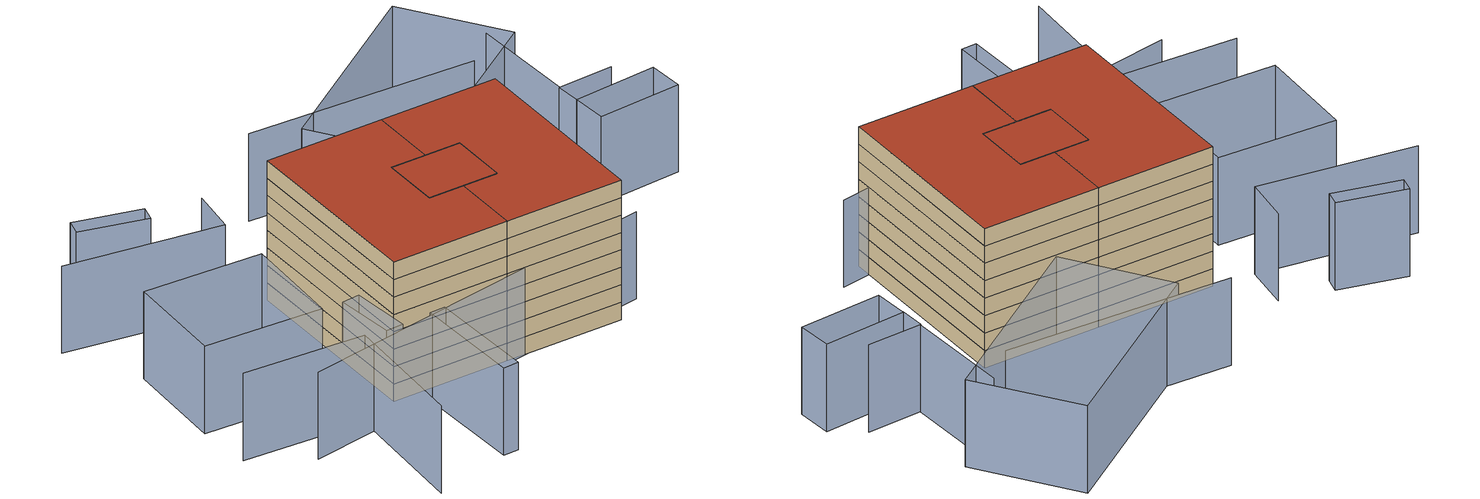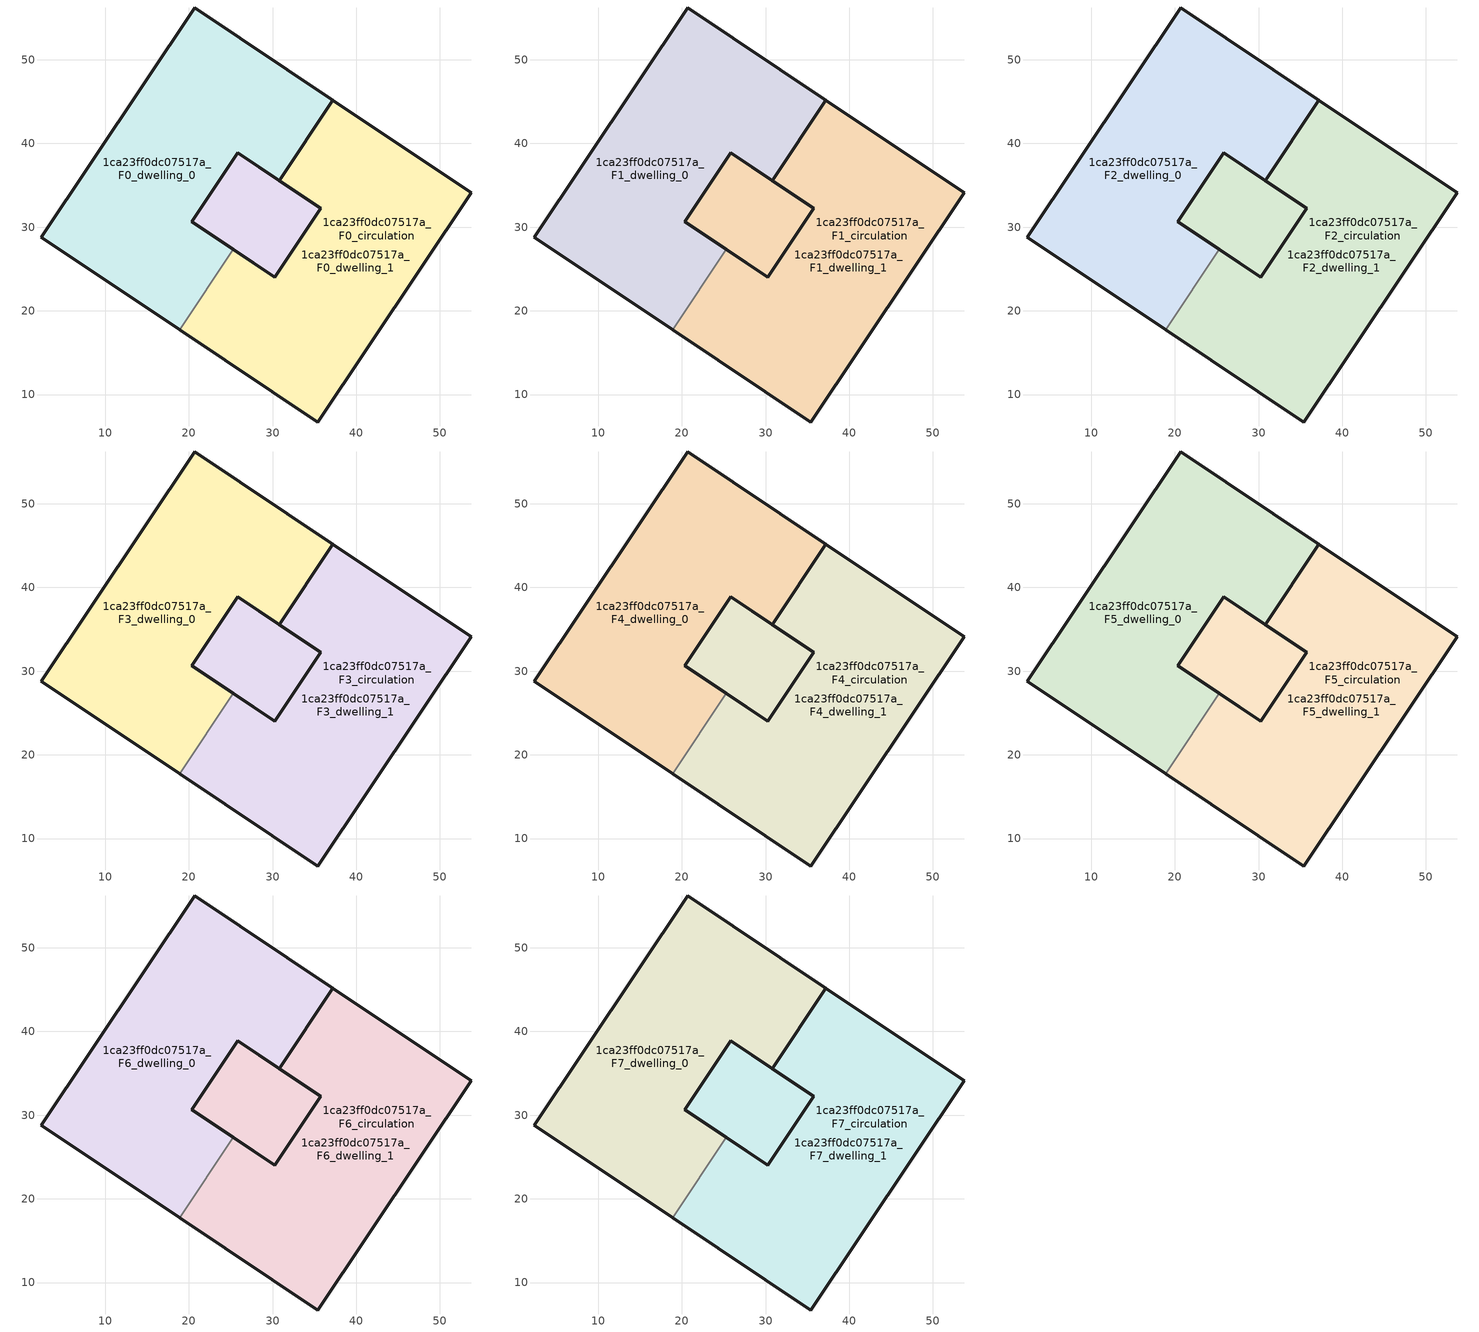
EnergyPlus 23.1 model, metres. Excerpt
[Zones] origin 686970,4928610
1ca23ff0dc07517a_F0_dwelling_0
 floor ground (EU_floor_Construction): 37.21,45.14 30.8,35.56 25.84,38.87 20.35,30.66 21.26,30.05 25.3,27.35 18.9,17.77 2.38,28.81 20.69,56.19 z0; 30.8,35.56 35.75,32.25 30.26,24.03 21.26,30.05 20.35,30.66 25.84,38.87 z0
 wall outside (EU_wall_Construction): 25.3,27.35 20.35,30.66 25.84,38.87 30.8,35.56 37.21,45.14 20.69,56.19 2.38,28.81 18.9,17.77 z0:3
 wall to 1ca23ff0dc07517a_F0_dwelling_1 (EU_wall_Construction): 18.9,17.77 25.3,27.35 z0:3
1ca23ff0dc07517a_F0_dwelling_1
 floor ground (EU_floor_Construction): 53.72,34.1 35.41,6.72 18.9,17.77 25.3,27.35 28.99,24.88 30.26,24.03 35.75,32.25 32.98,34.1 30.8,35.56 37.21,45.14 z0; 32.98,34.1 35.75,32.25 30.26,24.03 28.99,24.88 20.35,30.66 25.84,38.87 z0
 wall outside (EU_wall_Construction): 18.9,17.77 35.41,6.72 53.72,34.1 37.21,45.14 30.8,35.56 35.75,32.25 30.26,24.03 25.3,27.35 z0:3
1ca23ff0dc07517a_F0_circulation
 floor ground (EU_floor_Construction): 32.98,34.1 35.75,32.25 30.26,24.03 28.99,24.88 28.27,25.36 25.3,27.35 25.1,27.49 22.03,29.54 21.26,30.05 20.35,30.66 25.84,38.87 30.8,35.56 z0; 37.21,45.14 30.8,35.56 25.84,38.87 20.35,30.66 21.26,30.05 22.03,29.54 25.1,27.49 25.3,27.35 18.9,17.77 2.38,28.81 20.69,56.19 z0; 53.72,34.1 35.41,6.72 18.9,17.77 25.3,27.35 28.99,24.88 30.26,24.03 35.75,32.25 32.98,34.1 30.8,35.56 37.21,45.14 z0
 wall outside (EU_wall_Construction): 30.26,24.03 35.75,32.25 25.84,38.87 20.35,30.66 30.26,24.03 z0:3
 roof outside (EU_floor_Construction): 30.26,24.03 35.75,32.25 32.98,34.1 30.8,35.56 25.84,38.87 20.35,30.66 21.26,30.05 21.31,30.02 25.3,27.35 28.27,25.36 28.99,24.88 z3; 35.41,6.72 53.72,34.1 37.21,45.14 30.8,35.56 32.98,34.1 35.75,32.25 30.26,24.03 28.99,24.88 28.26,25.37 25.3,27.35 18.9,17.77 z3
1ca23ff0dc07517a_F1_dwelling_0
 floor to 1ca23ff0dc07517a_F0_circulation (EU_floor_Construction): 37.21,45.14 30.8,35.56 25.84,38.87 20.35,30.66 21.26,30.05 25.3,27.35 18.9,17.77 2.38,28.81 20.69,56.19 z3
 floor to 1ca23ff0dc07517a_F0_dwelling_0 (EU_floor_Construction): 30.8,35.56 35.75,32.25 30.26,24.03 25.3,27.35 21.26,30.05 20.35,30.66 25.84,38.87 z3
 wall outside (EU_wall_Construction): 25.3,27.35 20.35,30.66 25.84,38.87 30.8,35.56 37.21,45.14 20.69,56.19 2.38,28.81 18.9,17.77 z3:6
 wall to 1ca23ff0dc07517a_F1_dwelling_1 (EU_wall_Construction): 18.9,17.77 25.3,27.35 z3:6
1ca23ff0dc07517a_F1_dwelling_1
 floor to 1ca23ff0dc07517a_F0_dwelling_1 (EU_floor_Construction): 53.72,34.1 35.41,6.72 18.9,17.77 25.3,27.35 29.63,24.45 30.26,24.03 35.75,32.25 32.98,34.1 30.8,35.56 37.21,45.14 z3; 32.84,34.19 35.75,32.25 30.26,24.03 28.99,24.88 20.35,30.66 25.84,38.87 z3
 wall outside (EU_wall_Construction): 18.9,17.77 35.41,6.72 53.72,34.1 37.21,45.14 30.8,35.56 35.75,32.25 30.26,24.03 25.3,27.35 z3:6
1ca23ff0dc07517a_F1_circulation
 floor outside (EU_floor_Construction): 32.98,34.1 35.75,32.25 30.26,24.03 28.99,24.88 28.27,25.36 25.3,27.35 25.1,27.49 22.03,29.54 21.26,30.05 20.35,30.66 25.84,38.87 30.8,35.56 z3; 37.21,45.14 30.8,35.56 25.84,38.87 20.35,30.66 21.26,30.05 22.23,29.4 25.3,27.35 18.9,17.77 2.38,28.81 20.69,56.19 z3; 53.72,34.1 35.41,6.72 18.9,17.77 25.3,27.35 28.99,24.88 30.26,24.03 35.75,32.25 32.98,34.1 32.04,34.73 30.8,35.56 37.21,45.14 z3
 wall outside (EU_wall_Construction): 30.26,24.03 35.75,32.25 25.84,38.87 20.35,30.66 30.26,24.03 z3:6
 roof outside (EU_floor_Construction): 30.26,24.03 35.75,32.25 32.98,34.1 30.8,35.56 25.84,38.87 20.35,30.66 21.26,30.05 21.31,30.02 25.3,27.35 28.27,25.36 28.99,24.88 z6; 35.41,6.72 53.72,34.1 37.21,45.14 30.8,35.56 32.98,34.1 35.75,32.25 30.26,24.03 28.99,24.88 28.26,25.37 25.3,27.35 18.9,17.77 z6
1ca23ff0dc07517a_F2_dwelling_0
 floor to 1ca23ff0dc07517a_F1_circulation (EU_floor_Construction): 37.21,45.14 30.8,35.56 25.84,38.87 20.35,30.66 21.26,30.05 25.3,27.35 18.9,17.77 2.38,28.81 20.69,56.19 z6
 floor to 1ca23ff0dc07517a_F1_dwelling_0 (EU_floor_Construction): 30.8,35.56 35.75,32.25 30.26,24.03 25.3,27.35 21.26,30.05 20.35,30.66 25.84,38.87 z6
 wall outside (EU_wall_Construction): 25.3,27.35 20.35,30.66 25.84,38.87 30.8,35.56 37.21,45.14 20.69,56.19 2.38,28.81 18.9,17.77 z6:9
 wall to 1ca23ff0dc07517a_F2_dwelling_1 (EU_wall_Construction): 18.9,17.77 25.3,27.35 z6:9
1ca23ff0dc07517a_F2_dwelling_1
 floor to 1ca23ff0dc07517a_F1_dwelling_1 (EU_floor_Construction): 53.72,34.1 35.41,6.72 18.9,17.77 25.3,27.35 29.63,24.45 30.26,24.03 35.75,32.25 32.98,34.1 30.8,35.56 37.21,45.14 z6; 32.84,34.19 35.75,32.25 30.26,24.03 28.99,24.88 20.35,30.66 25.84,38.87 z6
 wall outside (EU_wall_Construction): 18.9,17.77 35.41,6.72 53.72,34.1 37.21,45.14 30.8,35.56 35.75,32.25 30.26,24.03 25.3,27.35 z6:9
1ca23ff0dc07517a_F2_circulation
 floor outside (EU_floor_Construction): 32.98,34.1 35.75,32.25 30.26,24.03 28.99,24.88 28.27,25.36 25.3,27.35 25.1,27.49 22.03,29.54 21.26,30.05 20.35,30.66 25.84,38.87 30.8,35.56 z6; 37.21,45.14 30.8,35.56 25.84,38.87 20.35,30.66 21.26,30.05 22.23,29.4 25.3,27.35 18.9,17.77 2.38,28.81 20.69,56.19 z6; 53.72,34.1 35.41,6.72 18.9,17.77 25.3,27.35 28.99,24.88 30.26,24.03 35.75,32.25 32.98,34.1 32.04,34.73 30.8,35.56 37.21,45.14 z6
 wall outside (EU_wall_Construction): 30.26,24.03 35.75,32.25 25.84,38.87 20.35,30.66 30.26,24.03 z6:9
 roof outside (EU_floor_Construction): 30.26,24.03 35.75,32.25 32.98,34.1 30.8,35.56 25.84,38.87 20.35,30.66 21.26,30.05 21.31,30.02 25.3,27.35 28.27,25.36 28.99,24.88 z9; 35.41,6.72 53.72,34.1 37.21,45.14 30.8,35.56 32.98,34.1 35.75,32.25 30.26,24.03 28.99,24.88 28.26,25.37 25.3,27.35 18.9,17.77 z9
1ca23ff0dc07517a_F3_dwelling_0
 floor to 1ca23ff0dc07517a_F2_circulation (EU_floor_Construction): 37.21,45.14 30.8,35.56 25.84,38.87 20.35,30.66 21.26,30.05 25.3,27.35 18.9,17.77 2.38,28.81 20.69,56.19 z9
 floor to 1ca23ff0dc07517a_F2_dwelling_0 (EU_floor_Construction): 30.8,35.56 35.75,32.25 30.26,24.03 25.3,27.35 21.26,30.05 20.35,30.66 25.84,38.87 z9
 wall outside (EU_wall_Construction): 25.3,27.35 20.35,30.66 25.84,38.87 30.8,35.56 37.21,45.14 20.69,56.19 2.38,28.81 18.9,17.77 z9:12
 wall to 1ca23ff0dc07517a_F3_dwelling_1 (EU_wall_Construction): 18.9,17.77 25.3,27.35 z9:12
1ca23ff0dc07517a_F3_dwelling_1
 floor to 1ca23ff0dc07517a_F2_dwelling_1 (EU_floor_Construction): 53.72,34.1 35.41,6.72 18.9,17.77 25.3,27.35 29.63,24.45 30.26,24.03 35.75,32.25 32.98,34.1 30.8,35.56 37.21,45.14 z9; 32.84,34.19 35.75,32.25 30.26,24.03 28.99,24.88 20.35,30.66 25.84,38.87 z9
 wall outside (EU_wall_Construction): 18.9,17.77 35.41,6.72 53.72,34.1 37.21,45.14 30.8,35.56 35.75,32.25 30.26,24.03 25.3,27.35 z9:12
1ca23ff0dc07517a_F3_circulation
 floor outside (EU_floor_Construction): 32.98,34.1 35.75,32.25 30.26,24.03 28.99,24.88 28.27,25.36 25.3,27.35 25.1,27.49 22.03,29.54 21.26,30.05 20.35,30.66 25.84,38.87 30.8,35.56 z9; 37.21,45.14 30.8,35.56 25.84,38.87 20.35,30.66 21.26,30.05 22.23,29.4 25.3,27.35 18.9,17.77 2.38,28.81 20.69,56.19 z9; 53.72,34.1 35.41,6.72 18.9,17.77 25.3,27.35 28.99,24.88 30.26,24.03 35.75,32.25 32.98,34.1 32.04,34.73 30.8,35.56 37.21,45.14 z9
 wall outside (EU_wall_Construction): 30.26,24.03 35.75,32.25 25.84,38.87 20.35,30.66 30.26,24.03 z9:12
 roof outside (EU_floor_Construction): 30.26,24.03 35.75,32.25 32.98,34.1 30.8,35.56 25.84,38.87 20.35,30.66 21.26,30.05 21.31,30.02 25.3,27.35 28.27,25.36 28.99,24.88 z12; 35.41,6.72 53.72,34.1 37.21,45.14 30.8,35.56 32.98,34.1 35.75,32.25 30.26,24.03 28.99,24.88 28.26,25.37 25.3,27.35 18.9,17.77 z12
1ca23ff0dc07517a_F4_dwelling_0
 floor to 1ca23ff0dc07517a_F3_circulation (EU_floor_Construction): 37.21,45.14 30.8,35.56 25.84,38.87 20.35,30.66 21.26,30.05 25.3,27.35 18.9,17.77 2.38,28.81 20.69,56.19 z12
 floor to 1ca23ff0dc07517a_F3_dwelling_0 (EU_floor_Construction): 30.8,35.56 35.75,32.25 30.26,24.03 25.3,27.35 21.26,30.05 20.35,30.66 25.84,38.87 z12
 wall outside (EU_wall_Construction): 25.3,27.35 20.35,30.66 25.84,38.87 30.8,35.56 37.21,45.14 20.69,56.19 2.38,28.81 18.9,17.77 z12:15
 wall to 1ca23ff0dc07517a_F4_dwelling_1 (EU_wall_Construction): 18.9,17.77 25.3,27.35 z12:15
1ca23ff0dc07517a_F4_dwelling_1
 floor to 1ca23ff0dc07517a_F3_dwelling_1 (EU_floor_Construction): 53.72,34.1 35.41,6.72 18.9,17.77 25.3,27.35 29.63,24.45 30.26,24.03 35.75,32.25 32.98,34.1 30.8,35.56 37.21,45.14 z12; 32.84,34.19 35.75,32.25 30.26,24.03 28.99,24.88 20.35,30.66 25.84,38.87 z12
 wall outside (EU_wall_Construction): 18.9,17.77 35.41,6.72 53.72,34.1 37.21,45.14 30.8,35.56 35.75,32.25 30.26,24.03 25.3,27.35 z12:15
1ca23ff0dc07517a_F4_circulation
 floor outside (EU_floor_Construction): 32.98,34.1 35.75,32.25 30.26,24.03 28.99,24.88 28.27,25.36 25.3,27.35 25.1,27.49 22.03,29.54 21.26,30.05 20.35,30.66 25.84,38.87 30.8,35.56 z12; 37.21,45.14 30.8,35.56 25.84,38.87 20.35,30.66 21.26,30.05 22.23,29.4 25.3,27.35 18.9,17.77 2.38,28.81 20.69,56.19 z12; 53.72,34.1 35.41,6.72 18.9,17.77 25.3,27.35 28.99,24.88 30.26,24.03 35.75,32.25 32.98,34.1 32.04,34.73 30.8,35.56 37.21,45.14 z12
 wall outside (EU_wall_Construction): 30.26,24.03 35.75,32.25 25.84,38.87 20.35,30.66 30.26,24.03 z12:15
 roof outside (EU_floor_Construction): 30.26,24.03 35.75,32.25 32.98,34.1 30.8,35.56 25.84,38.87 20.35,30.66 21.26,30.05 21.31,30.02 25.3,27.35 28.27,25.36 28.99,24.88 z15; 35.41,6.72 53.72,34.1 37.21,45.14 30.8,35.56 32.98,34.1 35.75,32.25 30.26,24.03 28.99,24.88 28.26,25.37 25.3,27.35 18.9,17.77 z15
1ca23ff0dc07517a_F5_dwelling_0
 floor to 1ca23ff0dc07517a_F4_circulation (EU_floor_Construction): 37.21,45.14 30.8,35.56 25.84,38.87 20.35,30.66 21.26,30.05 25.3,27.35 18.9,17.77 2.38,28.81 20.69,56.19 z15
 floor to 1ca23ff0dc07517a_F4_dwelling_0 (EU_floor_Construction): 30.8,35.56 35.75,32.25 30.26,24.03 25.3,27.35 21.26,30.05 20.35,30.66 25.84,38.87 z15
 wall outside (EU_wall_Construction): 25.3,27.35 20.35,30.66 25.84,38.87 30.8,35.56 37.21,45.14 20.69,56.19 2.38,28.81 18.9,17.77 z15:18
 wall to 1ca23ff0dc07517a_F5_dwelling_1 (EU_wall_Construction): 18.9,17.77 25.3,27.35 z15:18
1ca23ff0dc07517a_F5_dwelling_1
 floor to 1ca23ff0dc07517a_F4_dwelling_1 (EU_floor_Construction): 53.72,34.1 35.41,6.72 18.9,17.77 25.3,27.35 29.63,24.45 30.26,24.03 35.75,32.25 32.98,34.1 30.8,35.56 37.21,45.14 z15; 32.84,34.19 35.75,32.25 30.26,24.03 28.99,24.88 20.35,30.66 25.84,38.87 z15
 wall outside (EU_wall_Construction): 18.9,17.77 35.41,6.72 53.72,34.1 37.21,45.14 30.8,35.56 35.75,32.25 30.26,24.03 25.3,27.35 z15:18
1ca23ff0dc07517a_F5_circulation
 floor outside (EU_floor_Construction): 32.98,34.1 35.75,32.25 30.26,24.03 28.99,24.88 28.27,25.36 25.3,27.35 25.1,27.49 22.03,29.54 21.26,30.05 20.35,30.66 25.84,38.87 30.8,35.56 z15; 37.21,45.14 30.8,35.56 25.84,38.87 20.35,30.66 21.26,30.05 22.23,29.4 25.3,27.35 18.9,17.77 2.38,28.81 20.69,56.19 z15; 53.72,34.1 35.41,6.72 18.9,17.77 25.3,27.35 28.99,24.88 30.26,24.03 35.75,32.25 32.98,34.1 32.04,34.73 30.8,35.56 37.21,45.14 z15
 wall outside (EU_wall_Construction): 30.26,24.03 35.75,32.25 25.84,38.87 20.35,30.66 30.26,24.03 z15:18
 roof outside (EU_floor_Construction): 30.26,24.03 35.75,32.25 32.98,34.1 30.8,35.56 25.84,38.87 20.35,30.66 21.26,30.05 21.31,30.02 25.3,27.35 28.27,25.36 28.99,24.88 z18; 35.41,6.72 53.72,34.1 37.21,45.14 30.8,35.56 32.98,34.1 35.75,32.25 30.26,24.03 28.99,24.88 28.26,25.37 25.3,27.35 18.9,17.77 z18
1ca23ff0dc07517a_F6_dwelling_0
 floor to 1ca23ff0dc07517a_F5_circulation (EU_floor_Construction): 37.21,45.14 30.8,35.56 25.84,38.87 20.35,30.66 21.26,30.05 25.3,27.35 18.9,17.77 2.38,28.81 20.69,56.19 z18
 floor to 1ca23ff0dc07517a_F5_dwelling_0 (EU_floor_Construction): 30.8,35.56 35.75,32.25 30.26,24.03 25.3,27.35 21.26,30.05 20.35,30.66 25.84,38.87 z18
 wall outside (EU_wall_Construction): 25.3,27.35 20.35,30.66 25.84,38.87 30.8,35.56 37.21,45.14 20.69,56.19 2.38,28.81 18.9,17.77 z18:21
 wall to 1ca23ff0dc07517a_F6_dwelling_1 (EU_wall_Construction): 18.9,17.77 25.3,27.35 z18:21
1ca23ff0dc07517a_F6_dwelling_1
 floor to 1ca23ff0dc07517a_F5_dwelling_1 (EU_floor_Construction): 53.72,34.1 35.41,6.72 18.9,17.77 25.3,27.35 29.63,24.45 30.26,24.03 35.75,32.25 32.98,34.1 30.8,35.56 37.21,45.14 z18; 32.84,34.19 35.75,32.25 30.26,24.03 28.99,24.88 20.35,30.66 25.84,38.87 z18
 wall outside (EU_wall_Construction): 18.9,17.77 35.41,6.72 53.72,34.1 37.21,45.14 30.8,35.56 35.75,32.25 30.26,24.03 25.3,27.35 z18:21
1ca23ff0dc07517a_F6_circulation
 floor outside (EU_floor_Construction): 32.98,34.1 35.75,32.25 30.26,24.03 28.99,24.88 28.27,25.36 25.3,27.35 25.1,27.49 22.03,29.54 21.26,30.05 20.35,30.66 25.84,38.87 30.8,35.56 z18; 37.21,45.14 30.8,35.56 25.84,38.87 20.35,30.66 21.26,30.05 22.23,29.4 25.3,27.35 18.9,17.77 2.38,28.81 20.69,56.19 z18; 53.72,34.1 35.41,6.72 18.9,17.77 25.3,27.35 28.99,24.88 30.26,24.03 35.75,32.25 32.98,34.1 32.04,34.73 30.8,35.56 37.21,45.14 z18
 wall outside (EU_wall_Construction): 30.26,24.03 35.75,32.25 25.84,38.87 20.35,30.66 30.26,24.03 z18:21
 roof outside (EU_floor_Construction): 30.26,24.03 35.75,32.25 32.98,34.1 30.8,35.56 25.84,38.87 20.35,30.66 21.26,30.05 21.31,30.02 25.3,27.35 28.27,25.36 28.99,24.88 z21; 35.41,6.72 53.72,34.1 37.21,45.14 30.8,35.56 32.98,34.1 35.75,32.25 30.26,24.03 28.99,24.88 28.26,25.37 25.3,27.35 18.9,17.77 z21
1ca23ff0dc07517a_F7_dwelling_0
 floor to 1ca23ff0dc07517a_F6_circulation (EU_floor_Construction): 37.21,45.14 30.8,35.56 25.84,38.87 20.35,30.66 21.26,30.05 25.3,27.35 18.9,17.77 2.38,28.81 20.69,56.19 z21
 floor to 1ca23ff0dc07517a_F6_dwelling_0 (EU_floor_Construction): 30.8,35.56 35.75,32.25 30.26,24.03 25.3,27.35 21.26,30.05 20.35,30.66 25.84,38.87 z21
 wall outside (EU_wall_Construction): 25.3,27.35 20.35,30.66 25.84,38.87 30.8,35.56 37.21,45.14 20.69,56.19 2.38,28.81 18.9,17.77 z21:24
 wall to 1ca23ff0dc07517a_F7_dwelling_1 (EU_wall_Construction): 18.9,17.77 25.3,27.35 z21:24
 roof outside (EU_roof_Construction): 30.26,24.03 35.75,32.25 30.8,35.56 25.84,38.87 20.35,30.66 21.26,30.05 z24; 25.3,27.35 21.26,30.05 20.35,30.66 25.84,38.87 30.8,35.56 37.21,45.14 20.69,56.19 2.38,28.81 18.9,17.77 z24
1ca23ff0dc07517a_F7_dwelling_1
 floor to 1ca23ff0dc07517a_F6_dwelling_1 (EU_floor_Construction): 53.72,34.1 35.41,6.72 18.9,17.77 25.3,27.35 29.63,24.45 30.26,24.03 35.75,32.25 32.98,34.1 30.8,35.56 37.21,45.14 z21; 32.84,34.19 35.75,32.25 30.26,24.03 28.99,24.88 20.35,30.66 25.84,38.87 z21
 wall outside (EU_wall_Construction): 18.9,17.77 35.41,6.72 53.72,34.1 37.21,45.14 30.8,35.56 35.75,32.25 30.26,24.03 25.3,27.35 z21:24
 roof outside (EU_roof_Construction): 30.26,24.03 35.75,32.25 32.98,34.1 25.84,38.87 20.35,30.66 28.99,24.88 z24; 35.41,6.72 53.72,34.1 37.21,45.14 30.8,35.56 32.98,34.1 35.75,32.25 30.26,24.03 28.99,24.88 25.3,27.35 18.9,17.77 z24
1ca23ff0dc07517a_F7_circulation
 floor outside (EU_floor_Construction): 32.98,34.1 35.75,32.25 30.26,24.03 28.99,24.88 28.27,25.36 25.3,27.35 25.1,27.49 22.03,29.54 21.26,30.05 20.35,30.66 25.84,38.87 30.8,35.56 z21; 37.21,45.14 30.8,35.56 25.84,38.87 20.35,30.66 21.26,30.05 22.23,29.4 25.3,27.35 18.9,17.77 2.38,28.81 20.69,56.19 z21; 53.72,34.1 35.41,6.72 18.9,17.77 25.3,27.35 28.99,24.88 30.26,24.03 35.75,32.25 32.98,34.1 32.04,34.73 30.8,35.56 37.21,45.14 z21
 wall outside (EU_wall_Construction): 30.26,24.03 35.75,32.25 25.84,38.87 20.35,30.66 30.26,24.03 z21:24
 roof outside (EU_roof_Construction): 30.26,24.03 35.75,32.25 32.98,34.1 30.8,35.56 25.84,38.87 20.35,30.66 21.26,30.05 25.3,27.35 28.27,25.36 28.99,24.88 z24; 25.3,27.35 21.26,30.05 20.35,30.66 25.84,38.87 30.8,35.56 37.21,45.14 20.69,56.19 2.38,28.81 18.9,17.77 z24; 35.41,6.72 53.72,34.1 37.21,45.14 30.8,35.56 32.98,34.1 35.75,32.25 30.26,24.03 28.99,24.88 25.3,27.35 18.9,17.77 z24
shading: -16.12,33.02 41.43,6.83 / 65.98,26.33 68.04,29.97 / 76.1,25.09 68.15,29.91 / 68.15,29.91 77.49,45.32 / -20.56,42.89 -4.38,30.56 / -4.38,30.56 -17.71,13.06 / 20.77,66.46 15.4,60.58 / 15.4,60.58 -3.9,78.25 / 70,44.12 39.33,66.77 / 78.28,19.41 75.39,14.33 / 75.39,14.33 63.13,21.31 / 63.13,21.31 66.02,26.39 / 66.02,26.39 78.28,19.41 / -4.86,8.57 4.82,24.09 / 4.82,24.09 7.07,22.69 / 7.07,22.69 -2.61,7.17 / -2.61,7.17 -4.86,8.57 / 43.56,60.24 79.13,60.7 / 79.13,60.7 79.38,41.62 / 79.38,41.62 43.81,41.16 / 43.81,41.16 43.56,60.24 / 5.26,35.47 0.52,26.61 / 0.52,26.61 -2.08,28 / -2.08,28 2.66,36.86 / 2.66,36.86 5.26,35.47 / -0.08,38.95 -16.01,50.85 / -16.01,50.85 -5.73,64.62 / -5.73,64.62 10.2,52.72 / 10.2,52.72 -0.08,38.95 / 12.92,71.22 5.31,79.79 / 5.31,79.79 7.3,81.55 / 7.3,81.55 14.91,72.98 / 14.91,72.98 12.92,71.22 z0:15
[Building]
EU S2 Campaign: North Axis=0; Terrain=City; Solar Distribution=FullExterior
[Site:Location]
Bologna: Latitude=44.5; Longitude=11.25; Time Zone=1; Elevation=37
[SizingPeriod:WeatherFileDays]
AnnualSizingPeriod: Begin Month=1; Begin Day of Month=1; End Month=12; End Day of Month=31; Day of Week for Start Day=Monday; Use Weather File Daylight Saving Period=No; Use Weather File Rain and Snow Indicators=No
[MATERIAL]
EU_InternalMass_Material: Roughness=MediumRough; Thickness=0.1; Conductivity=1; Density=1800; Specific Heat=900; Thermal Absorptance=0.9; Solar Absorptance=0.7; Visible Absorptance=0.7
[MATERIAL:NOMASS] Roughness=MediumRough; Thermal Absorptance=0.9; Solar Absorptance=0.7; Visible Absorptance=0.7
Name | Thermal Resistance
EU_wall_NoMass | 0.905828
EU_roof_NoMass | 0.37593
EU_floor_NoMass | 0.67114
[CONSTRUCTION]
EU_wall_Construction: EU_wall_NoMass
EU_roof_Construction: EU_roof_NoMass
EU_floor_Construction: EU_floor_NoMass
EU_InternalMass_Construction: EU_InternalMass_Material
[ZONE] Type=1; Multiplier=1; Ceiling Height=autocalculate; Floor Area=autocalculate; Part of Total Floor Area=Yes
Name | Volume
1ca23ff0dc07517a_F0_dwelling_0; 1ca23ff0dc07517a_F1_dwelling_0; 1ca23ff0dc07517a_F2_dwelling_0; 1ca23ff0dc07517a_F3_dwelling_0; 1ca23ff0dc07517a_F4_dwelling_0; 1ca23ff0dc07517a_F5_dwelling_0; 1ca23ff0dc07517a_F6_dwelling_0; 1ca23ff0dc07517a_F7_dwelling_0 | 2139.51
1ca23ff0dc07517a_F0_dwelling_1; 1ca23ff0dc07517a_F1_dwelling_1; 1ca23ff0dc07517a_F2_dwelling_1; 1ca23ff0dc07517a_F3_dwelling_1; 1ca23ff0dc07517a_F4_dwelling_1; 1ca23ff0dc07517a_F5_dwelling_1; 1ca23ff0dc07517a_F6_dwelling_1; 1ca23ff0dc07517a_F7_dwelling_1 | 2139.52
1ca23ff0dc07517a_F0_circulation; 1ca23ff0dc07517a_F1_circulation; 1ca23ff0dc07517a_F2_circulation; 1ca23ff0dc07517a_F3_circulation; 1ca23ff0dc07517a_F4_circulation; 1ca23ff0dc07517a_F5_circulation; 1ca23ff0dc07517a_F6_circulation; 1ca23ff0dc07517a_F7_circulation | 3925.72
[INTERNALMASS] Construction=EU_InternalMass_Construction; Surface Area=595.401
Name | Zone or ZoneList
1ca23ff0dc07517a_F0_dwelling_0_EU_InternalMass | 1ca23ff0dc07517a_F0_dwelling_0
1ca23ff0dc07517a_F0_dwelling_1_EU_InternalMass | 1ca23ff0dc07517a_F0_dwelling_1
1ca23ff0dc07517a_F1_dwelling_0_EU_InternalMass | 1ca23ff0dc07517a_F1_dwelling_0
1ca23ff0dc07517a_F1_dwelling_1_EU_InternalMass | 1ca23ff0dc07517a_F1_dwelling_1
1ca23ff0dc07517a_F2_dwelling_0_EU_InternalMass | 1ca23ff0dc07517a_F2_dwelling_0
1ca23ff0dc07517a_F2_dwelling_1_EU_InternalMass | 1ca23ff0dc07517a_F2_dwelling_1
1ca23ff0dc07517a_F3_dwelling_0_EU_InternalMass | 1ca23ff0dc07517a_F3_dwelling_0
1ca23ff0dc07517a_F3_dwelling_1_EU_InternalMass | 1ca23ff0dc07517a_F3_dwelling_1
1ca23ff0dc07517a_F4_dwelling_0_EU_InternalMass | 1ca23ff0dc07517a_F4_dwelling_0
1ca23ff0dc07517a_F4_dwelling_1_EU_InternalMass | 1ca23ff0dc07517a_F4_dwelling_1
1ca23ff0dc07517a_F5_dwelling_0_EU_InternalMass | 1ca23ff0dc07517a_F5_dwelling_0
1ca23ff0dc07517a_F5_dwelling_1_EU_InternalMass | 1ca23ff0dc07517a_F5_dwelling_1
1ca23ff0dc07517a_F6_dwelling_0_EU_InternalMass | 1ca23ff0dc07517a_F6_dwelling_0
1ca23ff0dc07517a_F6_dwelling_1_EU_InternalMass | 1ca23ff0dc07517a_F6_dwelling_1
1ca23ff0dc07517a_F7_dwelling_0_EU_InternalMass | 1ca23ff0dc07517a_F7_dwelling_0
1ca23ff0dc07517a_F7_dwelling_1_EU_InternalMass | 1ca23ff0dc07517a_F7_dwelling_1
[OTHEREQUIPMENT] Fuel Type=Electricity; Design Level Calculation Method=Watts/Area; Power per Zone Floor Area=1; Fraction Latent=0; Fraction Radiant=0; Fraction Lost=0; Carbon Dioxide Generation Rate=0; EndUse Subcategory=EU_Step8_InternalGains
Name | Zone or ZoneList or Space or SpaceList | Schedule
EU_Step8_InternalGain_1ca23ff0dc07517a_F0_dwelling_0_f000 | 1ca23ff0dc07517a_F0_dwelling_0 | EU_Step8_GainSchedule_1ca23ff0dc07517a_F0_dwelling_0_f000
EU_Step8_InternalGain_1ca23ff0dc07517a_F0_dwelling_1_f000 | 1ca23ff0dc07517a_F0_dwelling_1 | EU_Step8_GainSchedule_1ca23ff0dc07517a_F0_dwelling_1_f000
EU_Step8_InternalGain_1ca23ff0dc07517a_F1_dwelling_0_f000 | 1ca23ff0dc07517a_F1_dwelling_0 | EU_Step8_GainSchedule_1ca23ff0dc07517a_F1_dwelling_0_f000
EU_Step8_InternalGain_1ca23ff0dc07517a_F1_dwelling_1_f000 | 1ca23ff0dc07517a_F1_dwelling_1 | EU_Step8_GainSchedule_1ca23ff0dc07517a_F1_dwelling_1_f000
EU_Step8_InternalGain_1ca23ff0dc07517a_F2_dwelling_0_f000 | 1ca23ff0dc07517a_F2_dwelling_0 | EU_Step8_GainSchedule_1ca23ff0dc07517a_F2_dwelling_0_f000
EU_Step8_InternalGain_1ca23ff0dc07517a_F2_dwelling_1_f000 | 1ca23ff0dc07517a_F2_dwelling_1 | EU_Step8_GainSchedule_1ca23ff0dc07517a_F2_dwelling_1_f000
EU_Step8_InternalGain_1ca23ff0dc07517a_F3_dwelling_0_f000 | 1ca23ff0dc07517a_F3_dwelling_0 | EU_Step8_GainSchedule_1ca23ff0dc07517a_F3_dwelling_0_f000
EU_Step8_InternalGain_1ca23ff0dc07517a_F3_dwelling_1_f000 | 1ca23ff0dc07517a_F3_dwelling_1 | EU_Step8_GainSchedule_1ca23ff0dc07517a_F3_dwelling_1_f000
EU_Step8_InternalGain_1ca23ff0dc07517a_F4_dwelling_0_f000 | 1ca23ff0dc07517a_F4_dwelling_0 | EU_Step8_GainSchedule_1ca23ff0dc07517a_F4_dwelling_0_f000
EU_Step8_InternalGain_1ca23ff0dc07517a_F4_dwelling_1_f000 | 1ca23ff0dc07517a_F4_dwelling_1 | EU_Step8_GainSchedule_1ca23ff0dc07517a_F4_dwelling_1_f000
EU_Step8_InternalGain_1ca23ff0dc07517a_F5_dwelling_0_f000 | 1ca23ff0dc07517a_F5_dwelling_0 | EU_Step8_GainSchedule_1ca23ff0dc07517a_F5_dwelling_0_f000
EU_Step8_InternalGain_1ca23ff0dc07517a_F5_dwelling_1_f000 | 1ca23ff0dc07517a_F5_dwelling_1 | EU_Step8_GainSchedule_1ca23ff0dc07517a_F5_dwelling_1_f000
EU_Step8_InternalGain_1ca23ff0dc07517a_F6_dwelling_0_f000 | 1ca23ff0dc07517a_F6_dwelling_0 | EU_Step8_GainSchedule_1ca23ff0dc07517a_F6_dwelling_0_f000
EU_Step8_InternalGain_1ca23ff0dc07517a_F6_dwelling_1_f000 | 1ca23ff0dc07517a_F6_dwelling_1 | EU_Step8_GainSchedule_1ca23ff0dc07517a_F6_dwelling_1_f000
EU_Step8_InternalGain_1ca23ff0dc07517a_F7_dwelling_0_f000 | 1ca23ff0dc07517a_F7_dwelling_0 | EU_Step8_GainSchedule_1ca23ff0dc07517a_F7_dwelling_0_f000
EU_Step8_InternalGain_1ca23ff0dc07517a_F7_dwelling_1_f000 | 1ca23ff0dc07517a_F7_dwelling_1 | EU_Step8_GainSchedule_1ca23ff0dc07517a_F7_dwelling_1_f000
[ZONEINFILTRATION:DESIGNFLOWRATE] Schedule=EU_AlwaysOn; Design Flow Rate Calculation Method=Flow/Area; Flow Rate per Floor Area=0.0005; Constant Term Coefficient=1; Temperature Term Coefficient=0; Velocity Term Coefficient=0; Velocity Squared Term Coefficient=0
Name | Zone or ZoneList or Space or SpaceList
EU_Circulation_Infiltration_1ca23ff0dc07517a_F0_circulation | 1ca23ff0dc07517a_F0_circulation
EU_Circulation_Infiltration_1ca23ff0dc07517a_F1_circulation | 1ca23ff0dc07517a_F1_circulation
EU_Circulation_Infiltration_1ca23ff0dc07517a_F2_circulation | 1ca23ff0dc07517a_F2_circulation
EU_Circulation_Infiltration_1ca23ff0dc07517a_F3_circulation | 1ca23ff0dc07517a_F3_circulation
EU_Circulation_Infiltration_1ca23ff0dc07517a_F4_circulation | 1ca23ff0dc07517a_F4_circulation
EU_Circulation_Infiltration_1ca23ff0dc07517a_F5_circulation | 1ca23ff0dc07517a_F5_circulation
EU_Circulation_Infiltration_1ca23ff0dc07517a_F6_circulation | 1ca23ff0dc07517a_F6_circulation
EU_Circulation_Infiltration_1ca23ff0dc07517a_F7_circulation | 1ca23ff0dc07517a_F7_circulation
[ZONEVENTILATION:DESIGNFLOWRATE] Schedule=EU_AlwaysOn; Design Flow Rate Calculation Method=AirChanges/Hour; Air Changes per Hour=0.73129; Ventilation Type=Natural; Fan Pressure Rise=0; Fan Total Efficiency=1; Constant Term Coefficient=1; Temperature Term Coefficient=0; Velocity Term Coefficient=0; Velocity Squared Term Coefficient=0; Minimum Indoor Temperature=-100; Maximum Indoor Temperature=100; Delta Temperature=-100; Minimum Outdoor Temperature=-100; Maximum Outdoor Temperature=100; Maximum Wind Speed=40
Name | Zone or ZoneList or Space or SpaceList
EU_ConstantAir_1ca23ff0dc07517a_F0_dwelling_0 | 1ca23ff0dc07517a_F0_dwelling_0
EU_ConstantAir_1ca23ff0dc07517a_F0_dwelling_1 | 1ca23ff0dc07517a_F0_dwelling_1
EU_ConstantAir_1ca23ff0dc07517a_F1_dwelling_0 | 1ca23ff0dc07517a_F1_dwelling_0
EU_ConstantAir_1ca23ff0dc07517a_F1_dwelling_1 | 1ca23ff0dc07517a_F1_dwelling_1
EU_ConstantAir_1ca23ff0dc07517a_F2_dwelling_0 | 1ca23ff0dc07517a_F2_dwelling_0
EU_ConstantAir_1ca23ff0dc07517a_F2_dwelling_1 | 1ca23ff0dc07517a_F2_dwelling_1
EU_ConstantAir_1ca23ff0dc07517a_F3_dwelling_0 | 1ca23ff0dc07517a_F3_dwelling_0
EU_ConstantAir_1ca23ff0dc07517a_F3_dwelling_1 | 1ca23ff0dc07517a_F3_dwelling_1
EU_ConstantAir_1ca23ff0dc07517a_F4_dwelling_0 | 1ca23ff0dc07517a_F4_dwelling_0
EU_ConstantAir_1ca23ff0dc07517a_F4_dwelling_1 | 1ca23ff0dc07517a_F4_dwelling_1
EU_ConstantAir_1ca23ff0dc07517a_F5_dwelling_0 | 1ca23ff0dc07517a_F5_dwelling_0
EU_ConstantAir_1ca23ff0dc07517a_F5_dwelling_1 | 1ca23ff0dc07517a_F5_dwelling_1
EU_ConstantAir_1ca23ff0dc07517a_F6_dwelling_0 | 1ca23ff0dc07517a_F6_dwelling_0
EU_ConstantAir_1ca23ff0dc07517a_F6_dwelling_1 | 1ca23ff0dc07517a_F6_dwelling_1
EU_ConstantAir_1ca23ff0dc07517a_F7_dwelling_0 | 1ca23ff0dc07517a_F7_dwelling_0
EU_ConstantAir_1ca23ff0dc07517a_F7_dwelling_1 | 1ca23ff0dc07517a_F7_dwelling_1
[HVACTEMPLATE:THERMOSTAT] Constant Heating Setpoint=20; Constant Cooling Setpoint=50
EU_HeatOnly_1ca23ff0dc07517a_F0_dwelling_0; EU_HeatOnly_1ca23ff0dc07517a_F0_dwelling_1; EU_HeatOnly_1ca23ff0dc07517a_F1_dwelling_0; EU_HeatOnly_1ca23ff0dc07517a_F1_dwelling_1; EU_HeatOnly_1ca23ff0dc07517a_F2_dwelling_0; EU_HeatOnly_1ca23ff0dc07517a_F2_dwelling_1; EU_HeatOnly_1ca23ff0dc07517a_F3_dwelling_0; EU_HeatOnly_1ca23ff0dc07517a_F3_dwelling_1; EU_HeatOnly_1ca23ff0dc07517a_F4_dwelling_0; EU_HeatOnly_1ca23ff0dc07517a_F4_dwelling_1; EU_HeatOnly_1ca23ff0dc07517a_F5_dwelling_0; EU_HeatOnly_1ca23ff0dc07517a_F5_dwelling_1; EU_HeatOnly_1ca23ff0dc07517a_F6_dwelling_0; EU_HeatOnly_1ca23ff0dc07517a_F6_dwelling_1; EU_HeatOnly_1ca23ff0dc07517a_F7_dwelling_0; EU_HeatOnly_1ca23ff0dc07517a_F7_dwelling_1
[HVACTEMPLATE:ZONE:IDEALLOADSAIRSYSTEM] System Availability Schedule=EU_AlwaysOn; Maximum Heating Supply Air Temperature=50; Minimum Cooling Supply Air Temperature=13; Maximum Heating Supply Air Humidity Ratio=0.0156; Minimum Cooling Supply Air Humidity Ratio=0.0077; Heating Limit=NoLimit; Cooling Limit=NoLimit; Heating Availability Schedule=EU_AlwaysOn; Cooling Availability Schedule=EU_CoolingOff; Dehumidification Control Type=ConstantSensibleHeatRatio; Cooling Sensible Heat Ratio=0.7; Dehumidification Setpoint=60; Humidification Control Type=None; Humidification Setpoint=30; Outdoor Air Method=None; Outdoor Air Flow Rate per Person=0.00944; Outdoor Air Flow Rate per Zone Floor Area=0; Outdoor Air Flow Rate per Zone=0; Demand Controlled Ventilation Type=None; Outdoor Air Economizer Type=NoEconomizer; Heat Recovery Type=None; Sensible Heat Recovery Effectiveness=0.7; Latent Heat Recovery Effectiveness=0.65
Name | Template Thermostat
1ca23ff0dc07517a_F0_dwelling_0 | EU_HeatOnly_1ca23ff0dc07517a_F0_dwelling_0
1ca23ff0dc07517a_F0_dwelling_1 | EU_HeatOnly_1ca23ff0dc07517a_F0_dwelling_1
1ca23ff0dc07517a_F1_dwelling_0 | EU_HeatOnly_1ca23ff0dc07517a_F1_dwelling_0
1ca23ff0dc07517a_F1_dwelling_1 | EU_HeatOnly_1ca23ff0dc07517a_F1_dwelling_1
1ca23ff0dc07517a_F2_dwelling_0 | EU_HeatOnly_1ca23ff0dc07517a_F2_dwelling_0
1ca23ff0dc07517a_F2_dwelling_1 | EU_HeatOnly_1ca23ff0dc07517a_F2_dwelling_1
1ca23ff0dc07517a_F3_dwelling_0 | EU_HeatOnly_1ca23ff0dc07517a_F3_dwelling_0
1ca23ff0dc07517a_F3_dwelling_1 | EU_HeatOnly_1ca23ff0dc07517a_F3_dwelling_1
1ca23ff0dc07517a_F4_dwelling_0 | EU_HeatOnly_1ca23ff0dc07517a_F4_dwelling_0
1ca23ff0dc07517a_F4_dwelling_1 | EU_HeatOnly_1ca23ff0dc07517a_F4_dwelling_1
1ca23ff0dc07517a_F5_dwelling_0 | EU_HeatOnly_1ca23ff0dc07517a_F5_dwelling_0
1ca23ff0dc07517a_F5_dwelling_1 | EU_HeatOnly_1ca23ff0dc07517a_F5_dwelling_1
1ca23ff0dc07517a_F6_dwelling_0 | EU_HeatOnly_1ca23ff0dc07517a_F6_dwelling_0
1ca23ff0dc07517a_F6_dwelling_1 | EU_HeatOnly_1ca23ff0dc07517a_F6_dwelling_1
1ca23ff0dc07517a_F7_dwelling_0 | EU_HeatOnly_1ca23ff0dc07517a_F7_dwelling_0
1ca23ff0dc07517a_F7_dwelling_1 | EU_HeatOnly_1ca23ff0dc07517a_F7_dwelling_1
[SIZING:ZONE] Zone Cooling Design Supply Air Temperature Input Method=SupplyAirTemperature; Zone Cooling Design Supply Air Temperature=13; Zone Heating Design Supply Air Temperature Input Method=SupplyAirTemperature; Zone Heating Design Supply Air Temperature=50; Zone Cooling Design Supply Air Humidity Ratio=0.008; Zone Heating Design Supply Air Humidity Ratio=0.008; Cooling Design Air Flow Method=DesignDay; Cooling Design Air Flow Rate=0; Cooling Minimum Air Flow per Zone Floor Area=0.000762; Cooling Minimum Air Flow=0; Cooling Minimum Air Flow Fraction=0.2; Heating Design Air Flow Method=DesignDay; Heating Design Air Flow Rate=0; Heating Maximum Air Flow per Zone Floor Area=0.002032; Heating Maximum Air Flow=0.141576; Heating Maximum Air Flow Fraction=0.3; Account for Dedicated Outdoor Air System=No; Dedicated Outdoor Air System Control Strategy=NeutralSupplyAir; Dedicated Outdoor Air Low Setpoint Temperature for Design=autosize; Dedicated Outdoor Air High Setpoint Temperature for Design=autosize; Zone Load Sizing Method=Sensible Load Only No Latent Load; Zone Latent Cooling Design Supply Air Humidity Ratio Input Method=HumidityRatioDifference; Zone Cooling Design Supply Air Humidity Ratio Difference=0.005; Zone Latent Heating Design Supply Air Humidity Ratio Input Method=HumidityRatioDifference; Zone Humidification Design Supply Air Humidity Ratio Difference=0.005
1ca23ff0dc07517a_F0_dwelling_0; 1ca23ff0dc07517a_F0_dwelling_1; 1ca23ff0dc07517a_F1_dwelling_0; 1ca23ff0dc07517a_F1_dwelling_1; 1ca23ff0dc07517a_F2_dwelling_0; 1ca23ff0dc07517a_F2_dwelling_1; 1ca23ff0dc07517a_F3_dwelling_0; 1ca23ff0dc07517a_F3_dwelling_1; 1ca23ff0dc07517a_F4_dwelling_0; 1ca23ff0dc07517a_F4_dwelling_1; 1ca23ff0dc07517a_F5_dwelling_0; 1ca23ff0dc07517a_F5_dwelling_1; 1ca23ff0dc07517a_F6_dwelling_0; 1ca23ff0dc07517a_F6_dwelling_1; 1ca23ff0dc07517a_F7_dwelling_0; 1ca23ff0dc07517a_F7_dwelling_1
[SCHEDULE:CONSTANT]
Name | Hourly Value
EU_AlwaysOn | 1
EU_CoolingOff | 0
[SCHEDULE:FILE] Column Number=1; Rows to Skip at Top=0; Number of Hours of Data=8760; Column Separator=Comma; Interpolate to Timestep=No; Minutes per Item=60; Adjust Schedule for Daylight Savings=Yes
Name | File
EU_Step8_GainSchedule_1ca23ff0dc07517a_F0_dwelling_0_f000 | ../../schedules/1ca23ff0dc07517a/1ca23ff0dc07517a_F0_dwelling_0_f000_gain.csv
EU_Step8_GainSchedule_1ca23ff0dc07517a_F0_dwelling_1_f000 | ../../schedules/1ca23ff0dc07517a/1ca23ff0dc07517a_F0_dwelling_1_f000_gain.csv
EU_Step8_GainSchedule_1ca23ff0dc07517a_F1_dwelling_0_f000 | ../../schedules/1ca23ff0dc07517a/1ca23ff0dc07517a_F1_dwelling_0_f000_gain.csv
EU_Step8_GainSchedule_1ca23ff0dc07517a_F1_dwelling_1_f000 | ../../schedules/1ca23ff0dc07517a/1ca23ff0dc07517a_F1_dwelling_1_f000_gain.csv
EU_Step8_GainSchedule_1ca23ff0dc07517a_F2_dwelling_0_f000 | ../../schedules/1ca23ff0dc07517a/1ca23ff0dc07517a_F2_dwelling_0_f000_gain.csv
EU_Step8_GainSchedule_1ca23ff0dc07517a_F2_dwelling_1_f000 | ../../schedules/1ca23ff0dc07517a/1ca23ff0dc07517a_F2_dwelling_1_f000_gain.csv
EU_Step8_GainSchedule_1ca23ff0dc07517a_F3_dwelling_0_f000 | ../../schedules/1ca23ff0dc07517a/1ca23ff0dc07517a_F3_dwelling_0_f000_gain.csv
EU_Step8_GainSchedule_1ca23ff0dc07517a_F3_dwelling_1_f000 | ../../schedules/1ca23ff0dc07517a/1ca23ff0dc07517a_F3_dwelling_1_f000_gain.csv
EU_Step8_GainSchedule_1ca23ff0dc07517a_F4_dwelling_0_f000 | ../../schedules/1ca23ff0dc07517a/1ca23ff0dc07517a_F4_dwelling_0_f000_gain.csv
EU_Step8_GainSchedule_1ca23ff0dc07517a_F4_dwelling_1_f000 | ../../schedules/1ca23ff0dc07517a/1ca23ff0dc07517a_F4_dwelling_1_f000_gain.csv
EU_Step8_GainSchedule_1ca23ff0dc07517a_F5_dwelling_0_f000 | ../../schedules/1ca23ff0dc07517a/1ca23ff0dc07517a_F5_dwelling_0_f000_gain.csv
EU_Step8_GainSchedule_1ca23ff0dc07517a_F5_dwelling_1_f000 | ../../schedules/1ca23ff0dc07517a/1ca23ff0dc07517a_F5_dwelling_1_f000_gain.csv
EU_Step8_GainSchedule_1ca23ff0dc07517a_F6_dwelling_0_f000 | ../../schedules/1ca23ff0dc07517a/1ca23ff0dc07517a_F6_dwelling_0_f000_gain.csv
EU_Step8_GainSchedule_1ca23ff0dc07517a_F6_dwelling_1_f000 | ../../schedules/1ca23ff0dc07517a/1ca23ff0dc07517a_F6_dwelling_1_f000_gain.csv
EU_Step8_GainSchedule_1ca23ff0dc07517a_F7_dwelling_0_f000 | ../../schedules/1ca23ff0dc07517a/1ca23ff0dc07517a_F7_dwelling_0_f000_gain.csv
EU_Step8_GainSchedule_1ca23ff0dc07517a_F7_dwelling_1_f000 | ../../schedules/1ca23ff0dc07517a/1ca23ff0dc07517a_F7_dwelling_1_f000_gain.csv
